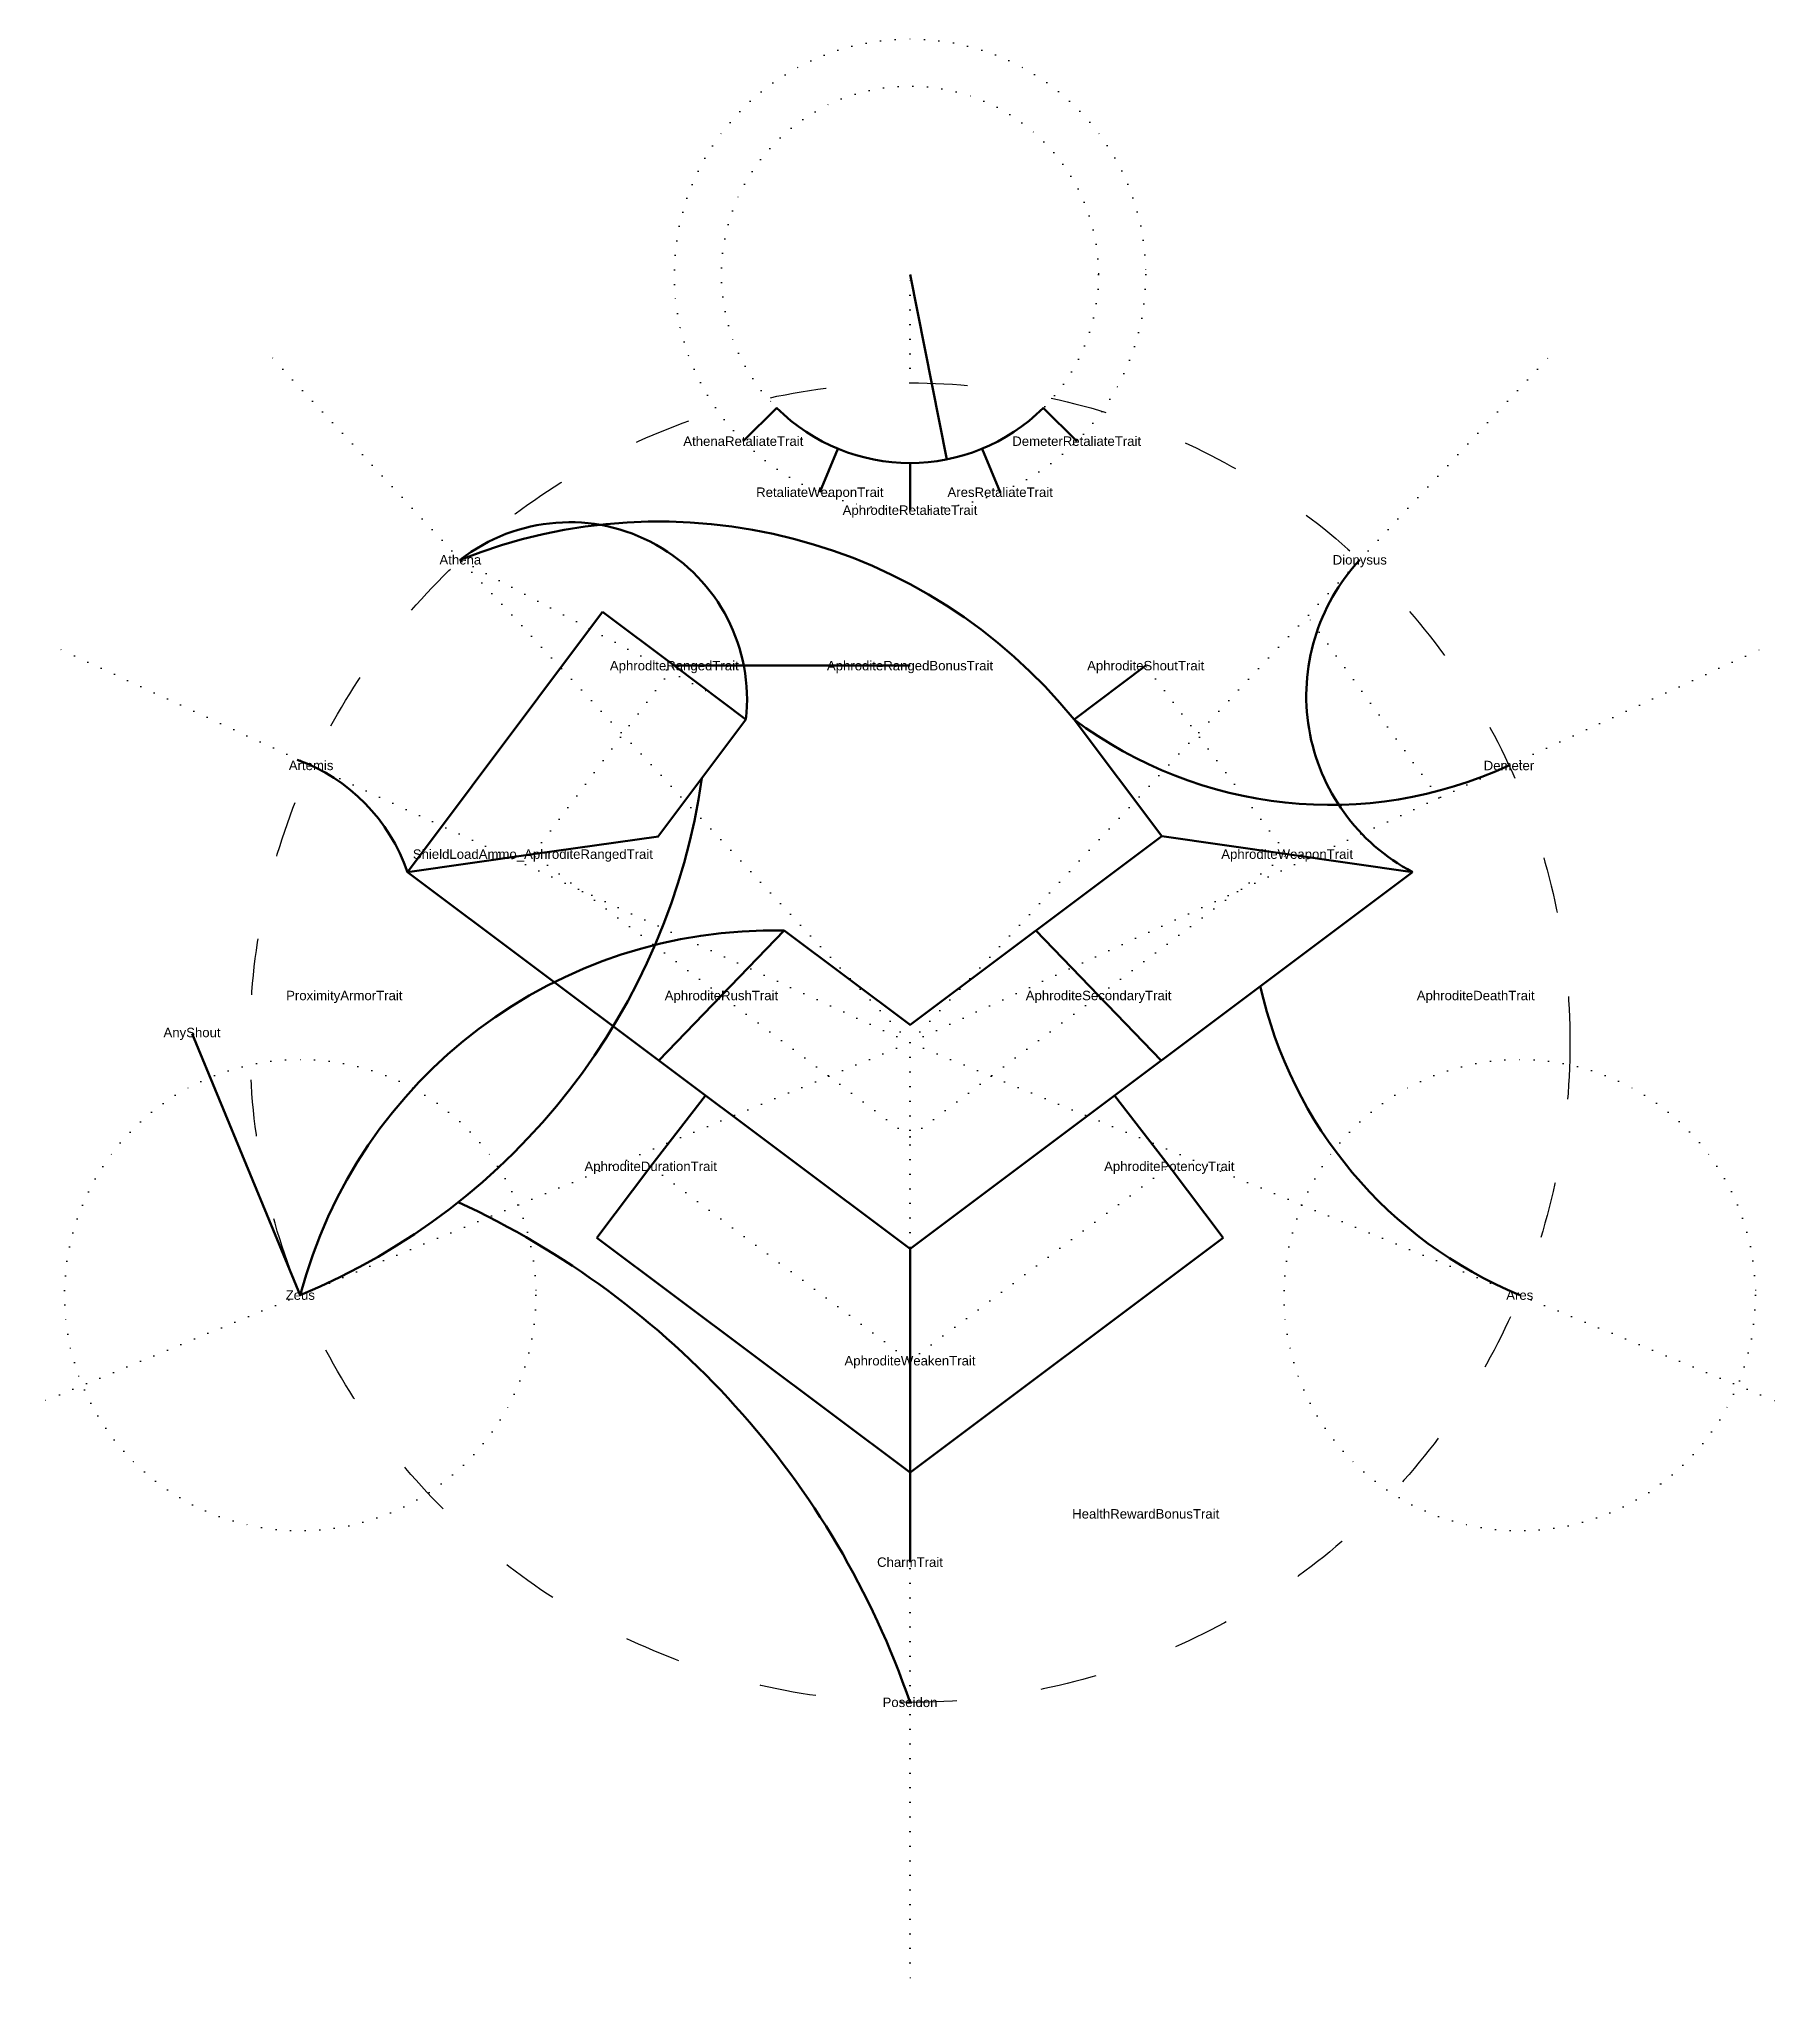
# Model space of a CAD drawing. Header units: millimetres. Extents: x -185 to 185, y -200 to 213.
import ezdxf
from ezdxf.enums import TextEntityAlignment as Align

# ---------------------------------------------------------------- set-up
doc = ezdxf.new("R2010")
doc.units = ezdxf.units.MM
doc.linetypes.add('ACAD_ISO03W100', pattern=[30, 12, -18])
doc.linetypes.add('ACAD_ISO07W100', pattern=[3, 0, -3])
for name, color, linetype, lineweight, true_color in [('Boons', 1, 'Continuous', 25, 0xff0000), ('C ... AnyCast', 216, 'Continuous', 50, 0x800080), ('C ... AnyShout', 30, 'Continuous', 50, 0xff7f00), ('C ... Cast', 1, 'Continuous', 50, 0xff0000), ('C ... Fix', 3, 'Continuous', 50, 0x00ff00), ('C ... NotAid', 6, 'Continuous', 50, 0xff00ff), ('C ... NotCast', 4, 'Continuous', 50, 0x00ffff), ('C ... Revenge', 16, 'Continuous', 50, 0x800000)]:
    doc.layers.add(name, color=color, linetype=linetype, lineweight=lineweight, true_color=true_color)
for name, color, linetype, lineweight, true_color, plot in [('Duos', 30, 'Continuous', 25, 0xff7f00, False), ('Guidelines', 18, 'ACAD_ISO07W100', 25, 0x000000, False), ('LayoutRadius', 18, 'ACAD_ISO03W100', 25, 0x000000, False)]:
    doc.layers.add(name, color=color, linetype=linetype, lineweight=lineweight, true_color=true_color, plot=plot)
doc.styles.add('textstyle11', font='')
doc.styles.add('textstyle12', font='')
doc.styles.add('textstyle13', font='')
doc.styles.add('textstyle14', font='')
doc.styles.add('textstyle15', font='')
doc.styles.add('textstyle16', font='')
doc.styles.add('textstyle17', font='')
doc.styles.add('textstyle18', font='')
doc.styles.add('textstyle19', font='')
doc.styles.add('textstyle20', font='')
doc.styles.add('textstyle21', font='')
doc.styles.add('textstyle22', font='')
doc.styles.add('textstyle23', font='')
doc.styles.add('textstyle24', font='')
doc.styles.add('textstyle25', font='')
doc.styles.add('textstyle26', font='')
doc.styles.add('textstyle27', font='')
doc.styles.add('textstyle28', font='')
doc.styles.add('textstyle29', font='')
doc.styles.add('textstyle30', font='')
doc.styles.add('textstyle31', font='')
doc.styles.add('textstyle32', font='')
doc.styles.add('textstyle33', font='')
doc.styles.add('textstyle34', font='')
doc.styles.add('textstyle35', font='')
doc.styles.add('textstyle36', font='')
doc.styles.add('textstyle37', font='')
doc.styles.get('textstyle11').set_extended_font_data('Arial')
doc.styles.get('textstyle12').set_extended_font_data('Arial')
doc.styles.get('textstyle13').set_extended_font_data('Arial')
doc.styles.get('textstyle14').set_extended_font_data('Arial')
doc.styles.get('textstyle15').set_extended_font_data('Arial')
doc.styles.get('textstyle16').set_extended_font_data('Arial')
doc.styles.get('textstyle17').set_extended_font_data('Arial')
doc.styles.get('textstyle18').set_extended_font_data('Arial')
doc.styles.get('textstyle19').set_extended_font_data('Arial')
doc.styles.get('textstyle20').set_extended_font_data('Arial')
doc.styles.get('textstyle21').set_extended_font_data('Arial')
doc.styles.get('textstyle22').set_extended_font_data('Arial')
doc.styles.get('textstyle23').set_extended_font_data('Arial')
doc.styles.get('textstyle24').set_extended_font_data('Arial')
doc.styles.get('textstyle25').set_extended_font_data('Arial')
doc.styles.get('textstyle26').set_extended_font_data('Arial')
doc.styles.get('textstyle27').set_extended_font_data('Arial')
doc.styles.get('textstyle28').set_extended_font_data('Arial')
doc.styles.get('textstyle29').set_extended_font_data('Arial')
doc.styles.get('textstyle30').set_extended_font_data('Arial')
doc.styles.get('textstyle31').set_extended_font_data('Arial')
doc.styles.get('textstyle32').set_extended_font_data('Arial')
doc.styles.get('textstyle33').set_extended_font_data('Arial')
doc.styles.get('textstyle34').set_extended_font_data('Arial')
doc.styles.get('textstyle35').set_extended_font_data('Arial')
doc.styles.get('textstyle36').set_extended_font_data('Arial')
doc.styles.get('textstyle37').set_extended_font_data('Arial')

msp = doc.modelspace()

# ---------------------------------------------------------------- linework, layer by layer
at = {"layer": 'Boons'}
for p in [(0, -20), (0, -60), (0, -100)]:
    msp.add_point(p, dxfattribs=at)
at = {"layer": 'C ... AnyCast'}
for p, q in [((-50, 80), (-34.8, 68.6)), ((-42, 74), (-42, 74)), ((-53.47, 43.7), (-34.8, 68.6)), ((-80, 40), (-53.38, 43.72))]:
    msp.add_line(p, q, dxfattribs=at)
for centre, radius, start, end in [((-72.22, 72.79), 37.65, 353.6084, 127.9772), ((-183.04, 76.07), 140.33, 292.5, 351.839), ((-172.22, -199.16), 182.1, 18.9568, 65.1938)]:
    msp.add_arc(centre, radius, start, end, dxfattribs=at)
at = {"layer": 'C ... AnyShout'}
msp.add_line((-152.3, 1.86), (-129.34, -53.58), dxfattribs=at)
at = {"layer": 'C ... Cast'}
msp.add_line((-50, 80), (0, 80), dxfattribs=at)
at = {"layer": 'C ... Fix'}
for p, q in [((-55, -26.25), (-66.4, -41.45)), ((66.4, -41.45), (55, -26.25)), ((0, -67.5), (0, -91.25)), ((0, -110.25), (0, -91.25))]:
    msp.add_line(p, q, dxfattribs=at)
at = {"layer": 'C ... Fix', "flags": 128}
msp.add_lwpolyline([(-66.4, -41.45), (0, -91.25), (66.4, -41.45)], dxfattribs=at)
at = {"layer": 'C ... NotAid'}
for p, q in [((-50, 80), (-65.2, 91.4)), ((-80, 40), (-106.6, 36.2)), ((80, 40), (106.6, 36.2)), ((-40, 10), (-53.3, -3.77)), ((40, 10), (53.3, -3.77)), ((-55, -26.25), (-43.4, -11.2)), ((55, -26.25), (43.4, -11.2)), ((0, -67.5), (0, -43.75))]:
    msp.add_line(p, q, dxfattribs=at)
at = {"layer": 'C ... NotAid', "flags": 128}
msp.add_lwpolyline([(-65.2, 91.4), (-106.6, 36.2), (0, -43.75), (106.6, 36.2)], dxfattribs=at)
at = {"layer": 'C ... NotAid'}
for centre, radius, start, end in [((126.38, 73.61), 42.32, 137.04, 242.1354), ((-143.39, 23.52), 38.91, 19.011, 69.8415), ((164.82, 32.07), 92.71, 192.5134, 247.5)]:
    msp.add_arc(centre, radius, start, end, dxfattribs=at)
at = {"layer": 'C ... NotCast'}
for p, q in [((50, 80), (34.8, 68.6)), ((80, 40), (53.4, 43.8)), ((-40, 10), (-26.7, 23.77)), ((40, 10), (26.7, 23.77))]:
    msp.add_line(p, q, dxfattribs=at)
at = {"layer": 'C ... NotCast', "flags": 128}
msp.add_lwpolyline([(-26.7, 23.77), (0, 3.75), (53.4, 43.8), (34.8, 68.6)], dxfattribs=at)
at = {"layer": 'C ... NotCast'}
for centre, radius, start, end in [((-53.26, -2.72), 113.31, 39.0039, 111.8285), ((89.1, 140.78), 90.33, 233.0465, 294.84), ((-29.06, -79.87), 103.67, 88.6935, 165.309)]:
    msp.add_arc(centre, radius, start, end, dxfattribs=at)
at = {"layer": 'C ... Revenge'}
for p, q in [((0, 163), (7.8, 123.77)), ((-35.36, 127.64), (-28.28, 134.72)), ((35.36, 127.64), (28.28, 134.72)), ((-19.13, 116.81), (-15.31, 126.04)), ((19.13, 116.81), (15.31, 126.04)), ((0, 113), (0, 123))]:
    msp.add_line(p, q, dxfattribs=at)
msp.add_arc((0, 163), 40, 225, 315, dxfattribs=at)
at = {"layer": 'Guidelines'}
for p, q in [((0, 140), (0, 163)), ((0, 0), (-136.27, 146.39)), ((0, 0), (136.3, 146.37)), ((-95.39, 102.47), (-42, 74)), ((112.21, 51.94), (84.32, 90.55)), ((0, 0), (-181.48, 84.05)), ((0, 0), (181.5, 84.02)), ((-80, 40), (-50, 80)), ((80, 40), (50, 80)), ((0, -20), (-80, 40)), ((-80, 40), (-80, 40)), ((0, -20), (80, 40)), ((0, 0), (-184.78, -76.54)), ((0, 0), (0, -200)), ((0, 0), (184.78, -76.54))]:
    msp.add_line(p, q, dxfattribs=at)
at = {"layer": 'Guidelines', "flags": 128}
msp.add_lwpolyline([(-55, -26.25), (0, -67.5), (55, -26.25)], dxfattribs=at)
at = {"layer": 'Guidelines'}
for centre, radius in [((0, 163), 50), ((0, 163), 40), ((-129.34, -53.58), 50), ((129.34, -53.58), 50)]:
    msp.add_circle(centre, radius, dxfattribs=at)
at = {"layer": 'LayoutRadius'}
msp.add_circle((0, 0), 140, dxfattribs=at)

# ---------------------------------------------------------------- texts
at = {"layer": 'Boons'}
for s, style, p in [('AthenaRetaliateTrait', 'textstyle35', (-35.36, 127.64)), ('DemeterRetaliateTrait', 'textstyle36', (35.36, 127.64)), ('RetaliateWeaponTrait', 'textstyle37', (-19.13, 116.81)), ('AresRetaliateTrait', 'textstyle34', (19.13, 116.81)), ('AphroditeRetaliateTrait', 'textstyle33', (0, 113)), ('AphroditeRangedTrait', 'textstyle17', (-50, 80)), ('AphroditeRangedBonusTrait', 'textstyle24', (0, 80)), ('AphroditeShoutTrait', 'textstyle19', (50, 80)), ('ShieldLoadAmmo_AphroditeRangedTrait', 'textstyle25', (-80, 40)), ('AphroditeWeaponTrait', 'textstyle18', (80, 40)), ('ProximityArmorTrait', 'textstyle20', (-120, 10)), ('AphroditeRushTrait', 'textstyle16', (-40, 10)), ('AphroditeSecondaryTrait', 'textstyle15', (40, 10)), ('AphroditeDeathTrait', 'textstyle23', (120, 10)), ('AnyShout', 'textstyle21', (-152.3, 2.15)), ('AphroditeDurationTrait', 'textstyle14', (-55, -26.25)), ('AphroditePotencyTrait', 'textstyle13', (55, -26.25)), ('AphroditeWeakenTrait', 'textstyle12', (0, -67.5)), ('HealthRewardBonusTrait', 'textstyle22', (50, -100)), ('CharmTrait', 'textstyle11', (0, -110.25))]:
    msp.add_text(s, height=2, dxfattribs=dict(at, style=style)).set_placement(p, align=Align.MIDDLE_CENTER)
at = {"layer": 'Duos'}
for s, style, p in [('Athena', 'textstyle29', (-95.39, 102.47)), ('Dionysus', 'textstyle30', (95.41, 102.46)), ('Artemis', 'textstyle28', (-127.04, 58.83)), ('Demeter', 'textstyle31', (127.05, 58.81)), ('Zeus', 'textstyle27', (-129.34, -53.58)), ('Ares', 'textstyle32', (129.34, -53.58)), ('Poseidon', 'textstyle26', (0, -140))]:
    msp.add_text(s, height=2, dxfattribs=dict(at, style=style)).set_placement(p, align=Align.MIDDLE_CENTER)

doc.saveas('drawing.dxf')
